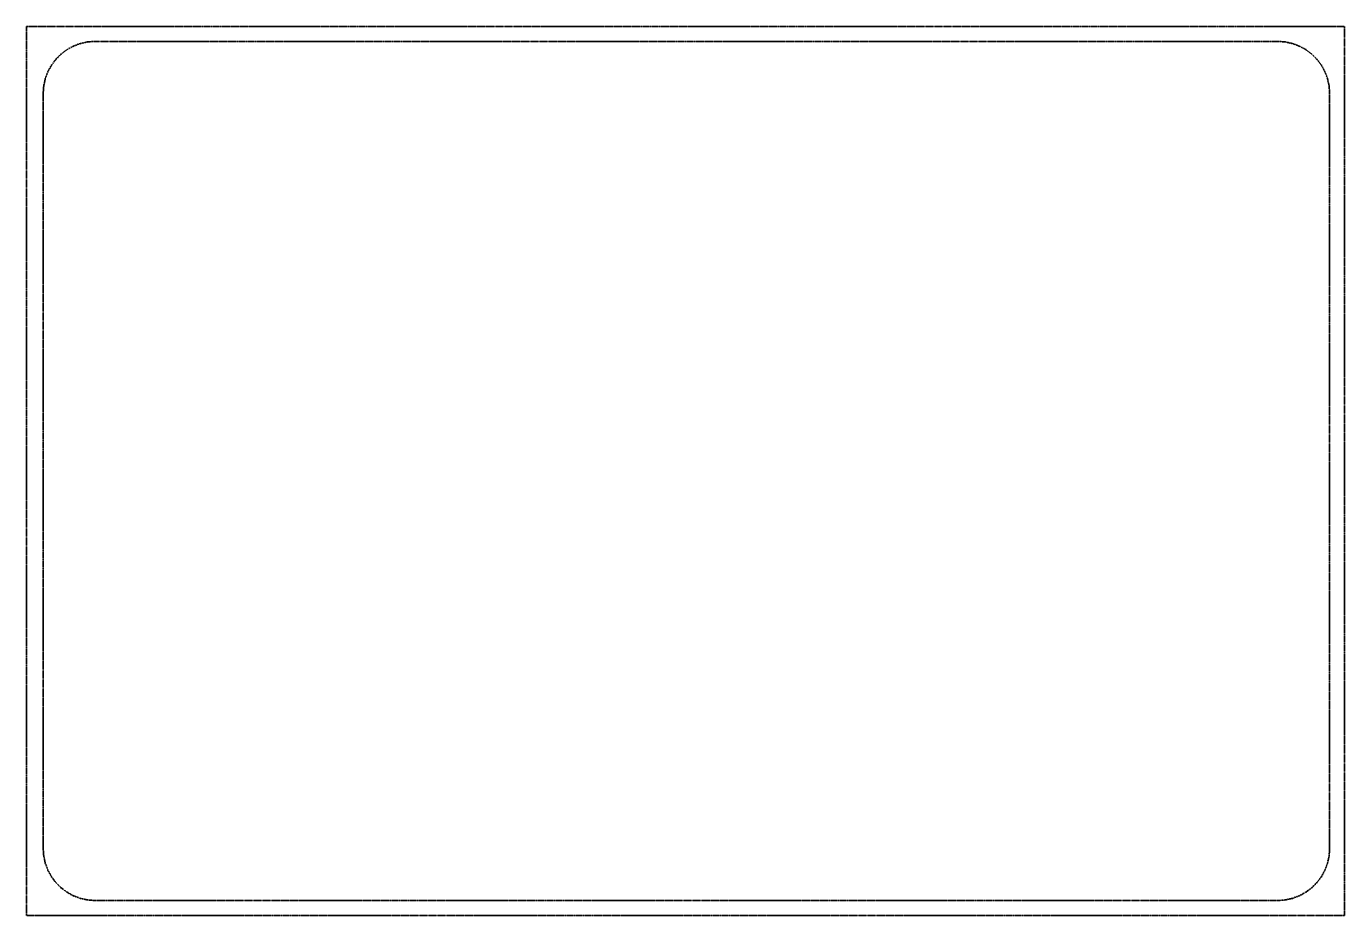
# Model space of a CAD drawing. Header units: millimetres. Extents: x -115 to 325, y 0 to 297.
import ezdxf

# ---------------------------------------------------------------- set-up
doc = ezdxf.new("R2010")
doc.units = ezdxf.units.MM
doc.header["$MEASUREMENT"] = 0
doc.linetypes.add('AI-Linetype-0', pattern=[0.5, 0.25, -0.05, 0.05, -0.05, 0.05, -0.05])
doc.linetypes.add('AI-Linetype-1', pattern=[0.5, 0.25, -0.05, 0.05, -0.05, 0.05, -0.05])
doc.layers.get('0').update_dxf_attribs({"lineweight": 0})
doc.layers.add('Safety', color=7, linetype='Continuous', lineweight=0)

msp = doc.modelspace()

# ---------------------------------------------------------------- linework, layer by layer
at = {"color": 240, "linetype": 'AI-Linetype-0', "lineweight": 35, "true_color": 0xed2224}
msp.add_lwpolyline([(-108.98, 22.7), (-108.8, 20.24), (-108.27, 17.84), (-107.41, 15.53), (-106.23, 13.37), (-104.75, 11.4), (-103.01, 9.66), (-101.04, 8.18), (-98.88, 7), (-96.57, 6.14), (-94.17, 5.61), (-91.71, 5.43), (302.32, 5.43), (304.78, 5.61), (307.18, 6.14), (309.49, 7), (311.65, 8.18), (313.62, 9.66), (315.36, 11.4), (316.84, 13.37), (318.02, 15.53), (318.88, 17.84), (319.41, 20.24), (319.59, 22.7), (319.59, 274.34), (319.41, 276.8), (318.88, 279.2), (318.02, 281.51), (316.84, 283.67), (315.36, 285.64), (313.62, 287.38), (311.65, 288.86), (309.49, 290.04), (307.18, 290.9), (304.78, 291.43), (302.32, 291.61), (-91.71, 291.61), (-94.17, 291.43), (-96.57, 290.9), (-98.88, 290.04), (-101.04, 288.86), (-103.01, 287.38), (-104.75, 285.64), (-106.23, 283.67), (-107.41, 281.51), (-108.27, 279.2), (-108.8, 276.8), (-108.98, 274.34)], close=True, dxfattribs=at)
at = {"layer": 'Safety', "color": 240, "linetype": 'AI-Linetype-1', "lineweight": 35, "true_color": 0xed2224}
msp.add_lwpolyline([(324.59, 0.39), (-114.59, 0.39), (-114.59, 296.61), (324.59, 296.61)], close=True, dxfattribs=at)

doc.saveas('drawing.dxf')
